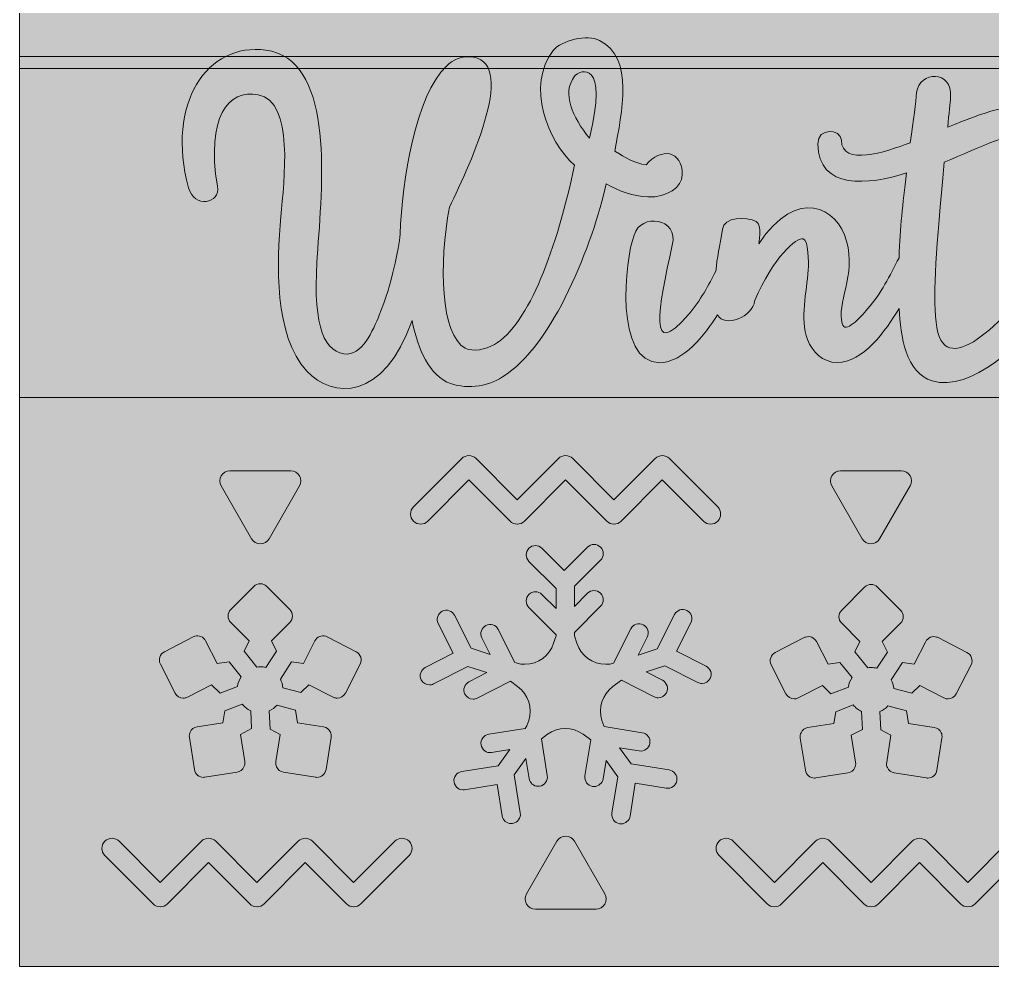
# Model space of a CAD drawing. Header units: inches. Extents: x 0 to 864, y 0 to 432.
# Drawn here: x 0 to 289.6, y 0 to 281.9 of the extents above; entities that cross this region are included whole.
import ezdxf

# ---------------------------------------------------------------- set-up
doc = ezdxf.new("R2010")
doc.units = ezdxf.units.IN
doc.header["$MEASUREMENT"] = 0
doc.layers.add('_U+0421_U+043B_U+043E_U+0439 1', color=7, linetype='Continuous')

# ---------------------------------------------------------------- blocks, each defined once
blk = doc.blocks.new('block 5')
at = {"layer": '_U+0421_U+043B_U+043E_U+0439 1', "true_color": 0x003a1e}
h = blk.add_hatch(color=118, dxfattribs=at)
h.dxf.hatch_style = 2
edge = h.paths.add_edge_path()
edge.add_spline(control_points=[(197.25, 235.66), (197.25, 242.99), (190.82, 243.87), (186.5, 238.6), (182.97, 239.16), (180.17, 240.7), (177.2, 242.74), (179.2, 254.34), (183.1, 270.39), (172.57, 275.65), (169.04, 277.57), (161.22, 275.7), (158.81, 272.61), (150.75, 262.19), (157.11, 245.65), (165.2, 238.49), (159.94, 213.93), (151.67, 191.16), (141.32, 185.12), (138.72, 183.69), (134.9, 182.87), (132.66, 184.05), (125.27, 187.97), (124.81, 209.2), (127.96, 226.04), (134.47, 239.45), (148.73, 270.42), (133.82, 270.77), (131.33, 270.85), (129.05, 269.91), (127.04, 268), (118, 259.41), (113.66, 234.01), (113.32, 217.99), (112.75, 213.58), (110.97, 203.22), (107.07, 193.87), (105.26, 189.48), (101.87, 181.47), (96.57, 182.37), (89.88, 183.6), (87.1, 192.03), (88.76, 213.63), (90.42, 235.46), (93.19, 270.08), (73.33, 272.76), (55.82, 275.12), (43.57, 256.87), (50.29, 231.8), (51.93, 225.67), (59.96, 226.96), (58.89, 232.27), (55.53, 252.67), (62.05, 261.27), (71.07, 259.49), (81.86, 257.35), (78.7, 233.98), (77.78, 223.27), (76.58, 209.45), (75.72, 187.86), (85.47, 177.25), (93.12, 168.92), (108.54, 168.33), (116.82, 192.33), (118.11, 185.77), (120.95, 177.13), (127.18, 173.96), (127.18, 173.96), (127.27, 173.91), (127.27, 173.91), (132.36, 171.73), (139.14, 172.4), (143.7, 175.49), (158.93, 184.72), (170.75, 215.63), (174.6, 232.96), (178.45, 230.68), (182.53, 229.4), (186.99, 229.06), (192.57, 228.91), (197.25, 231.93), (197.25, 235.66)], knot_values=[0, 0, 0, 0, 1, 1, 1, 2, 2, 2, 3, 3, 3, 4, 4, 4, 5, 5, 5, 6, 6, 6, 7, 7, 7, 8, 8, 8, 9, 9, 9, 10, 10, 10, 11, 11, 11, 12, 12, 12, 13, 13, 13, 14, 14, 14, 15, 15, 15, 16, 16, 16, 17, 17, 17, 18, 18, 18, 19, 19, 19, 20, 20, 20, 21, 21, 21, 22, 22, 22, 23, 23, 23, 24, 24, 24, 25, 25, 25, 26, 26, 26, 27, 27, 27, 27], degree=3, periodic=1)
edge = h.paths.add_edge_path()
edge.add_spline(control_points=[(165.2, 264.97), (166.85, 267.12), (175.45, 269.87), (169.59, 246.57), (164.55, 252.9), (161.28, 259.85), (165.2, 264.97)], knot_values=[0, 0, 0, 0, 1, 1, 1, 2, 2, 2, 2], degree=3, periodic=1)
h = blk.add_hatch(color=118, dxfattribs=at)
h.dxf.hatch_style = 2
edge = h.paths.add_edge_path()
edge.add_spline(control_points=[(385.6, 208.14), (380.14, 198.15), (376.28, 189.33), (367.99, 182.07), (365.95, 180.34), (364.66, 180.01), (364.12, 180.29), (363.29, 180.72), (362.36, 181.24), (362.74, 185.3), (363.39, 198.27), (368.64, 206.11), (364.18, 209.21), (360.44, 211.8), (353.96, 207.2), (351.52, 210.22), (357.54, 220.12), (354.92, 233.83), (345.71, 231.31), (338.08, 229.22), (336.73, 213.73), (343.24, 207.07), (335.71, 197.53), (323.15, 189.61), (318.7, 191.66), (316.79, 192.55), (314.03, 194.76), (314.7, 200.38), (322.4, 200.61), (333.24, 204.9), (332.95, 214.11), (332.49, 228.56), (310.45, 233.86), (304.39, 207.03), (293.04, 191.92), (274.63, 173.09), (272.74, 191.82), (271.83, 201.14), (272.74, 213.28), (275.17, 239.43), (285.42, 243.64), (298.13, 249.78), (298.07, 246.74), (298.42, 243.48), (304.07, 243.99), (305.9, 246.16), (308.46, 249.18), (304.5, 254.09), (301.14, 255.21), (295.62, 257.31), (286.97, 254.29), (276.23, 249.83), (276.59, 253.86), (276.99, 256.99), (277.1, 258.82), (277.64, 266.93), (267.81, 266.65), (266.98, 260.12), (266.73, 257.26), (266.03, 252.12), (265.09, 245.21), (257.47, 242.32), (244.83, 238.17), (244.57, 245.93), (244.37, 249.36), (237.54, 249.84), (237.54, 244.85), (237.82, 231.07), (252.65, 232.56), (263.94, 236.24), (262.78, 226.34), (262.07, 220.45), (261.75, 210.99), (258.93, 205.49), (256.48, 200.46), (252.4, 195.74), (250.17, 193.15), (245.63, 188.1), (244.81, 191.38), (243.07, 197.26), (249.02, 205.8), (246.13, 215.89), (243.37, 226.03), (231.46, 232.37), (219.99, 215.1), (220.74, 219.82), (220.06, 221.25), (219.23, 221.72), (216.35, 223.36), (209.53, 223.14), (209.19, 219.45), (208.51, 214.33), (207.5, 211.05), (207.24, 206.99), (205.23, 203.08), (202.52, 198.05), (199.15, 194.16), (186.85, 179.73), (190.15, 195.9), (194.25, 214.72), (196.34, 222.91), (184.84, 224.36), (182.9, 217.72), (180.09, 210.37), (177.02, 179.73), (190.46, 179.73), (197.48, 179.73), (204, 188.03), (207.76, 193.98), (209.72, 189.96), (218.38, 193.44), (218.75, 198.09), (224.21, 211.28), (231.33, 217.06), (233.22, 216.63), (234.84, 216.25), (234.83, 209.49), (234.72, 207.38), (234.31, 200.65), (232.1, 192.94), (234.54, 186.6), (235.87, 183), (239.03, 179.78), (243.28, 179.78), (251.08, 179.78), (257.73, 189.18), (261.74, 195.85), (262.21, 187.72), (263.76, 176.67), (271.56, 174.3), (283.25, 170.75), (298.31, 185.79), (304.73, 193.81), (307.31, 181.39), (327.49, 176.35), (348.92, 202.89), (350.4, 202.08), (351.61, 202.18), (353.46, 202.27), (352.51, 195.02), (351.3, 183.91), (354.19, 176.92), (355.69, 172.93), (358.27, 169.72), (362.49, 169.72), (374.72, 169.72), (385.07, 191.82), (390.24, 202.91), (393.4, 209.57), (386.85, 210.65), (385.6, 208.14)], knot_values=[0, 0, 0, 0, 1, 1, 1, 2, 2, 2, 3, 3, 3, 4, 4, 4, 5, 5, 5, 6, 6, 6, 7, 7, 7, 8, 8, 8, 9, 9, 9, 10, 10, 10, 11, 11, 11, 12, 12, 12, 13, 13, 13, 14, 14, 14, 15, 15, 15, 16, 16, 16, 17, 17, 17, 18, 18, 18, 19, 19, 19, 20, 20, 20, 21, 21, 21, 22, 22, 22, 23, 23, 23, 24, 24, 24, 25, 25, 25, 26, 26, 26, 27, 27, 27, 28, 28, 28, 29, 29, 29, 30, 30, 30, 31, 31, 31, 32, 32, 32, 33, 33, 33, 34, 34, 34, 35, 35, 35, 36, 36, 36, 37, 37, 37, 38, 38, 38, 39, 39, 39, 40, 40, 40, 41, 41, 41, 42, 42, 42, 43, 43, 43, 44, 44, 44, 45, 45, 45, 46, 46, 46, 47, 47, 47, 48, 48, 48, 49, 49, 49, 50, 50, 50, 50], degree=3, periodic=1)
edge = h.paths.add_edge_path()
edge.add_spline(control_points=[(314.9, 208.24), (317.82, 220.91), (324.03, 218.21), (324.57, 215.16), (325.57, 209.49), (318.68, 208.74), (314.9, 208.24)], knot_values=[0, 0, 0, 0, 1, 1, 1, 2, 2, 2, 2], degree=3, periodic=1)
at = {"layer": '_U+0421_U+043B_U+043E_U+0439 1', "lineweight": 0}
for points, knots in [([(197.25, 235.66), (197.25, 242.99), (190.82, 243.87), (186.5, 238.6), (182.97, 239.16), (180.17, 240.7), (177.2, 242.74), (179.2, 254.34), (183.1, 270.39), (172.57, 275.65), (169.04, 277.57), (161.22, 275.7), (158.81, 272.61), (150.75, 262.19), (157.11, 245.65), (165.2, 238.49), (159.94, 213.93), (151.67, 191.16), (141.32, 185.12), (138.72, 183.69), (134.9, 182.87), (132.66, 184.05), (125.27, 187.97), (124.81, 209.2), (127.96, 226.04), (134.47, 239.45), (148.73, 270.42), (133.82, 270.77), (131.33, 270.85), (129.05, 269.91), (127.04, 268), (118, 259.41), (113.66, 234.01), (113.32, 217.99), (112.75, 213.58), (110.97, 203.22), (107.07, 193.87), (105.26, 189.48), (101.87, 181.47), (96.57, 182.37), (89.88, 183.6), (87.1, 192.03), (88.76, 213.63), (90.42, 235.46), (93.19, 270.08), (73.33, 272.76), (55.82, 275.12), (43.57, 256.87), (50.29, 231.8), (51.93, 225.67), (59.96, 226.96), (58.89, 232.27), (55.53, 252.67), (62.05, 261.27), (71.07, 259.49), (81.86, 257.35), (78.7, 233.98), (77.78, 223.27), (76.58, 209.45), (75.72, 187.86), (85.47, 177.25), (93.12, 168.92), (108.54, 168.33), (116.82, 192.33), (118.11, 185.77), (120.95, 177.13), (127.18, 173.96), (127.18, 173.96), (127.27, 173.91), (127.27, 173.91), (132.36, 171.73), (139.14, 172.4), (143.7, 175.49), (158.93, 184.72), (170.75, 215.63), (174.6, 232.96), (178.45, 230.68), (182.53, 229.4), (186.99, 229.06), (192.57, 228.91), (197.25, 231.93), (197.25, 235.66)], [0, 0, 0, 0, 1, 1, 1, 2, 2, 2, 3, 3, 3, 4, 4, 4, 5, 5, 5, 6, 6, 6, 7, 7, 7, 8, 8, 8, 9, 9, 9, 10, 10, 10, 11, 11, 11, 12, 12, 12, 13, 13, 13, 14, 14, 14, 15, 15, 15, 16, 16, 16, 17, 17, 17, 18, 18, 18, 19, 19, 19, 20, 20, 20, 21, 21, 21, 22, 22, 22, 23, 23, 23, 24, 24, 24, 25, 25, 25, 26, 26, 26, 27, 27, 27, 27]), ([(165.2, 264.97), (166.85, 267.12), (175.45, 269.87), (169.59, 246.57), (164.55, 252.9), (161.28, 259.85), (165.2, 264.97)], [0, 0, 0, 0, 1, 1, 1, 2, 2, 2, 2]), ([(385.6, 208.14), (380.14, 198.15), (376.28, 189.33), (367.99, 182.07), (365.95, 180.34), (364.66, 180.01), (364.12, 180.29), (363.29, 180.72), (362.36, 181.24), (362.74, 185.3), (363.39, 198.27), (368.64, 206.11), (364.18, 209.21), (360.44, 211.8), (353.96, 207.2), (351.52, 210.22), (357.54, 220.12), (354.92, 233.83), (345.71, 231.31), (338.08, 229.22), (336.73, 213.73), (343.24, 207.07), (335.71, 197.53), (323.15, 189.61), (318.7, 191.66), (316.79, 192.55), (314.03, 194.76), (314.7, 200.38), (322.4, 200.61), (333.24, 204.9), (332.95, 214.11), (332.49, 228.56), (310.45, 233.86), (304.39, 207.03), (293.04, 191.92), (274.63, 173.09), (272.74, 191.82), (271.83, 201.14), (272.74, 213.28), (275.17, 239.43), (285.42, 243.64), (298.13, 249.78), (298.07, 246.74), (298.42, 243.48), (304.07, 243.99), (305.9, 246.16), (308.46, 249.18), (304.5, 254.09), (301.14, 255.21), (295.62, 257.31), (286.97, 254.29), (276.23, 249.83), (276.59, 253.86), (276.99, 256.99), (277.1, 258.82), (277.64, 266.93), (267.81, 266.65), (266.98, 260.12), (266.73, 257.26), (266.03, 252.12), (265.09, 245.21), (257.47, 242.32), (244.83, 238.17), (244.57, 245.93), (244.37, 249.36), (237.54, 249.84), (237.54, 244.85), (237.82, 231.07), (252.65, 232.56), (263.94, 236.24), (262.78, 226.34), (262.07, 220.45), (261.75, 210.99), (258.93, 205.49), (256.48, 200.46), (252.4, 195.74), (250.17, 193.15), (245.63, 188.1), (244.81, 191.38), (243.07, 197.26), (249.02, 205.8), (246.13, 215.89), (243.37, 226.03), (231.46, 232.37), (219.99, 215.1), (220.74, 219.82), (220.06, 221.25), (219.23, 221.72), (216.35, 223.36), (209.53, 223.14), (209.19, 219.45), (208.51, 214.33), (207.5, 211.05), (207.24, 206.99), (205.23, 203.08), (202.52, 198.05), (199.15, 194.16), (186.85, 179.73), (190.15, 195.9), (194.25, 214.72), (196.34, 222.91), (184.84, 224.36), (182.9, 217.72), (180.09, 210.37), (177.02, 179.73), (190.46, 179.73), (197.48, 179.73), (204, 188.03), (207.76, 193.98), (209.72, 189.96), (218.38, 193.44), (218.75, 198.09), (224.21, 211.28), (231.33, 217.06), (233.22, 216.63), (234.84, 216.25), (234.83, 209.49), (234.72, 207.38), (234.31, 200.65), (232.1, 192.94), (234.54, 186.6), (235.87, 183), (239.03, 179.78), (243.28, 179.78), (251.08, 179.78), (257.73, 189.18), (261.74, 195.85), (262.21, 187.72), (263.76, 176.67), (271.56, 174.3), (283.25, 170.75), (298.31, 185.79), (304.73, 193.81), (307.31, 181.39), (327.49, 176.35), (348.92, 202.89), (350.4, 202.08), (351.61, 202.18), (353.46, 202.27), (352.51, 195.02), (351.3, 183.91), (354.19, 176.92), (355.69, 172.93), (358.27, 169.72), (362.49, 169.72), (374.72, 169.72), (385.07, 191.82), (390.24, 202.91), (393.4, 209.57), (386.85, 210.65), (385.6, 208.14)], [0, 0, 0, 0, 1, 1, 1, 2, 2, 2, 3, 3, 3, 4, 4, 4, 5, 5, 5, 6, 6, 6, 7, 7, 7, 8, 8, 8, 9, 9, 9, 10, 10, 10, 11, 11, 11, 12, 12, 12, 13, 13, 13, 14, 14, 14, 15, 15, 15, 16, 16, 16, 17, 17, 17, 18, 18, 18, 19, 19, 19, 20, 20, 20, 21, 21, 21, 22, 22, 22, 23, 23, 23, 24, 24, 24, 25, 25, 25, 26, 26, 26, 27, 27, 27, 28, 28, 28, 29, 29, 29, 30, 30, 30, 31, 31, 31, 32, 32, 32, 33, 33, 33, 34, 34, 34, 35, 35, 35, 36, 36, 36, 37, 37, 37, 38, 38, 38, 39, 39, 39, 40, 40, 40, 41, 41, 41, 42, 42, 42, 43, 43, 43, 44, 44, 44, 45, 45, 45, 46, 46, 46, 47, 47, 47, 48, 48, 48, 49, 49, 49, 50, 50, 50, 50])]:
    blk.add_open_spline(points, degree=3, knots=knots, dxfattribs=at)

msp = doc.modelspace()

# ---------------------------------------------------------------- hatches: boundary and pattern name
at = {"layer": '_U+0421_U+043B_U+043E_U+0439 1', "true_color": 0xe8c792}
h = msp.add_hatch(color=31, dxfattribs=at)
h.dxf.hatch_style = 2
h.paths.add_polyline_path([(0, 432), (864, 432), (864, 0), (0, 0)])
at = {"layer": '_U+0421_U+043B_U+043E_U+0439 1', "true_color": 0xfff6e6}
h = msp.add_hatch(color=7, dxfattribs=at)
h.dxf.hatch_style = 2
h.paths.add_polyline_path([(0, 270.84), (864, 270.84), (864, 169.33), (0, 169.33)])

# ---------------------------------------------------------------- linework, layer by layer
at = {"layer": '_U+0421_U+043B_U+043E_U+0439 1', "lineweight": 0}
for points in [[(0, 432), (864, 432), (864, 0), (0, 0), (0, 432)], [(0, 270.84), (864, 270.84), (864, 169.33), (0, 169.33), (0, 270.84)], [(0, 267.33), (0, 0), (864, 0), (864, 267.33), (0, 267.33)]]:
    msp.add_lwpolyline(points, dxfattribs=at)
for points, knots in [([(117.25, 136.79), (117.25, 136.79), (131.6, 151.19), (131.6, 151.19), (132.19, 151.78), (132.97, 152.07), (133.74, 152.07), (134.52, 152.07), (135.3, 151.78), (135.89, 151.19), (135.89, 151.19), (148.13, 138.9), (148.13, 138.9), (148.13, 138.9), (160.37, 151.19), (160.37, 151.19), (160.96, 151.78), (161.74, 152.07), (162.52, 152.07), (163.3, 152.07), (164.08, 151.78), (164.67, 151.19), (164.67, 151.19), (176.91, 138.9), (176.91, 138.9), (176.91, 138.9), (189.15, 151.19), (189.15, 151.19), (189.74, 151.78), (190.52, 152.07), (191.29, 152.07), (192.07, 152.07), (192.85, 151.78), (193.44, 151.19), (193.44, 151.19), (207.78, 136.79), (207.78, 136.79), (208.95, 135.61), (208.95, 133.71), (207.78, 132.54), (207.19, 131.96), (206.42, 131.67), (205.66, 131.67), (204.89, 131.67), (204.12, 131.97), (203.53, 132.55), (203.53, 132.55), (191.29, 144.84), (191.29, 144.84), (191.29, 144.84), (179.06, 132.55), (179.06, 132.55), (178.47, 131.97), (177.7, 131.67), (176.93, 131.67), (176.92, 131.67), (176.91, 131.67), (176.91, 131.67), (176.9, 131.67), (176.89, 131.67), (176.89, 131.67), (176.12, 131.67), (175.35, 131.97), (174.76, 132.55), (174.76, 132.55), (162.52, 144.84), (162.52, 144.84), (162.52, 144.84), (150.28, 132.55), (150.28, 132.55), (149.7, 131.97), (148.93, 131.67), (148.16, 131.67), (148.15, 131.67), (148.14, 131.67), (148.13, 131.67), (148.12, 131.67), (148.12, 131.67), (148.11, 131.67), (147.34, 131.67), (146.57, 131.97), (145.98, 132.55), (145.98, 132.55), (133.75, 144.84), (133.75, 144.84), (133.75, 144.84), (121.51, 132.55), (121.51, 132.55), (120.92, 131.97), (120.15, 131.67), (119.38, 131.67), (118.61, 131.67), (117.85, 131.96), (117.26, 132.54), (116.09, 133.71), (116.08, 135.61), (117.25, 136.79)], [0, 0, 0, 0, 1, 1, 1, 2, 2, 2, 3, 3, 3, 4, 4, 4, 5, 5, 5, 6, 6, 6, 7, 7, 7, 8, 8, 8, 9, 9, 9, 10, 10, 10, 11, 11, 11, 12, 12, 12, 13, 13, 13, 14, 14, 14, 15, 15, 15, 16, 16, 16, 17, 17, 17, 18, 18, 18, 19, 19, 19, 20, 20, 20, 21, 21, 21, 22, 22, 22, 23, 23, 23, 24, 24, 24, 25, 25, 25, 26, 26, 26, 27, 27, 27, 28, 28, 28, 29, 29, 29, 30, 30, 30, 31, 31, 31, 32, 32, 32, 32]), ([(60.03, 146.07), (60.56, 147), (61.55, 147.57), (62.62, 147.57), (62.62, 147.57), (80.73, 147.57), (80.73, 147.57), (81.8, 147.57), (82.79, 147), (83.32, 146.07), (83.86, 145.14), (83.86, 144), (83.33, 143.07), (83.33, 143.07), (74.28, 127.33), (74.28, 127.33), (73.74, 126.4), (72.75, 125.83), (71.67, 125.83), (70.6, 125.83), (69.61, 126.4), (69.07, 127.33), (69.07, 127.33), (60.02, 143.07), (60.02, 143.07), (59.49, 144), (59.49, 145.14), (60.03, 146.07)], [0, 0, 0, 0, 1, 1, 1, 2, 2, 2, 3, 3, 3, 4, 4, 4, 5, 5, 5, 6, 6, 6, 7, 7, 7, 8, 8, 8, 9, 9, 9, 9]), ([(241.72, 146.07), (242.25, 147), (243.24, 147.57), (244.32, 147.57), (244.32, 147.57), (262.42, 147.57), (262.42, 147.57), (263.49, 147.57), (264.48, 147), (265.01, 146.07), (265.55, 145.14), (265.55, 144), (265.02, 143.07), (265.02, 143.07), (255.97, 127.33), (255.97, 127.33), (255.43, 126.4), (254.44, 125.83), (253.37, 125.83), (252.29, 125.83), (251.3, 126.4), (250.77, 127.33), (250.77, 127.33), (241.71, 143.07), (241.71, 143.07), (241.18, 144), (241.18, 145.14), (241.72, 146.07)], [0, 0, 0, 0, 1, 1, 1, 2, 2, 2, 3, 3, 3, 4, 4, 4, 5, 5, 5, 6, 6, 6, 7, 7, 7, 8, 8, 8, 9, 9, 9, 9]), ([(205.52, 85.74), (205.04, 84.79), (204.08, 84.24), (203.08, 84.24), (202.67, 84.24), (202.24, 84.34), (201.85, 84.54), (201.85, 84.54), (192.09, 89.54), (192.09, 89.54), (192.09, 89.54), (186.45, 87.69), (186.45, 87.69), (186.45, 87.69), (191.33, 85.2), (191.33, 85.2), (192.68, 84.51), (193.21, 82.85), (192.52, 81.5), (192.04, 80.55), (191.08, 80), (190.09, 80), (189.67, 80), (189.25, 80.1), (188.85, 80.3), (188.85, 80.3), (179.17, 85.25), (179.17, 85.25), (179.08, 85.16), (178.98, 85.07), (178.87, 85), (178.87, 85), (176.61, 83.34), (176.61, 83.34), (173.44, 81.03), (172.12, 76.97), (173.33, 73.23), (173.33, 73.23), (173.85, 71.63), (173.85, 71.63), (173.85, 71.63), (174.02, 71.4), (174.02, 71.4), (174.02, 71.4), (185.31, 69.6), (185.31, 69.6), (186.8, 69.37), (187.82, 67.96), (187.58, 66.46), (187.34, 64.96), (185.95, 63.95), (184.45, 64.18), (184.45, 64.18), (178.56, 65.12), (178.56, 65.12), (178.56, 65.12), (182.05, 60.3), (182.05, 60.3), (182.05, 60.3), (193.34, 58.5), (193.34, 58.5), (194.83, 58.26), (195.85, 56.86), (195.61, 55.36), (195.38, 53.86), (193.98, 52.84), (192.48, 53.08), (192.48, 53.08), (183.25, 54.55), (183.25, 54.55), (183.25, 54.55), (181.72, 44.8), (181.72, 44.8), (181.5, 43.45), (180.34, 42.48), (179.02, 42.48), (178.88, 42.48), (178.73, 42.49), (178.59, 42.52), (177.1, 42.75), (176.08, 44.16), (176.32, 45.66), (176.32, 45.66), (178.03, 56.51), (178.03, 56.51), (178.03, 56.51), (174.54, 61.34), (174.54, 61.34), (174.54, 61.34), (173.68, 55.9), (173.68, 55.9), (173.47, 54.55), (172.31, 53.58), (170.99, 53.58), (170.85, 53.58), (170.7, 53.6), (170.56, 53.62), (169.07, 53.86), (168.05, 55.26), (168.28, 56.76), (168.28, 56.76), (169.98, 67.49), (169.98, 67.49), (169.98, 67.49), (167.73, 69.14), (167.73, 69.14), (164.56, 71.45), (160.3, 71.45), (157.13, 69.14), (157.13, 69.14), (155.32, 67.81), (155.32, 67.81), (155.32, 67.81), (157.06, 56.83), (157.06, 56.83), (157.29, 55.34), (156.27, 53.93), (154.78, 53.69), (154.64, 53.67), (154.49, 53.66), (154.35, 53.66), (153.03, 53.66), (151.87, 54.62), (151.66, 55.98), (151.66, 55.98), (150.72, 61.89), (150.72, 61.89), (150.72, 61.89), (147.23, 57.07), (147.23, 57.07), (147.23, 57.07), (149.02, 45.73), (149.02, 45.73), (149.26, 44.24), (148.24, 42.83), (146.75, 42.59), (146.61, 42.57), (146.46, 42.56), (146.32, 42.56), (145, 42.56), (143.84, 43.52), (143.62, 44.87), (143.62, 44.87), (142.16, 54.14), (142.16, 54.14), (142.16, 54.14), (132.45, 52.6), (132.45, 52.6), (130.96, 52.37), (129.56, 53.38), (129.33, 54.88), (129.09, 56.38), (130.11, 57.78), (131.6, 58.02), (131.6, 58.02), (142.41, 59.74), (142.41, 59.74), (142.41, 59.74), (145.9, 64.56), (145.9, 64.56), (145.9, 64.56), (140.49, 63.7), (140.49, 63.7), (139, 63.47), (137.6, 64.49), (137.36, 65.98), (137.12, 67.48), (138.14, 68.89), (139.63, 69.12), (139.63, 69.12), (150.44, 70.84), (150.44, 70.84), (150.44, 70.84), (151.01, 71.63), (151.01, 71.63), (151.01, 71.63), (151.53, 73.22), (151.53, 73.22), (152.74, 76.96), (151.42, 81.03), (148.25, 83.34), (148.25, 83.34), (146.1, 84.92), (146.1, 84.92), (146.1, 84.92), (136.23, 79.87), (136.23, 79.87), (135.84, 79.67), (135.41, 79.57), (134.99, 79.57), (134, 79.57), (133.04, 80.12), (132.56, 81.07), (131.87, 82.42), (132.41, 84.07), (133.75, 84.76), (133.75, 84.76), (139.06, 87.48), (139.06, 87.48), (139.06, 87.48), (133.42, 89.32), (133.42, 89.32), (133.42, 89.32), (123.23, 84.11), (123.23, 84.11), (122.84, 83.91), (122.41, 83.81), (122, 83.81), (121, 83.81), (120.04, 84.36), (119.56, 85.31), (118.87, 86.66), (119.41, 88.31), (120.75, 89), (120.75, 89), (129.08, 93.26), (129.08, 93.26), (129.08, 93.26), (124.62, 102.06), (124.62, 102.06), (123.93, 103.41), (124.47, 105.06), (125.81, 105.75), (127.16, 106.43), (128.8, 105.9), (129.49, 104.55), (129.49, 104.55), (134.46, 94.75), (134.46, 94.75), (134.46, 94.75), (140.1, 92.91), (140.1, 92.91), (140.1, 92.91), (137.61, 97.81), (137.61, 97.81), (136.93, 99.16), (137.46, 100.82), (138.81, 101.51), (140.15, 102.19), (141.8, 101.66), (142.48, 100.31), (142.48, 100.31), (147.45, 90.51), (147.45, 90.51), (147.45, 90.51), (149.15, 89.96), (149.15, 89.96), (149.15, 89.96), (150.39, 89.96), (150.39, 89.96), (154.31, 89.96), (157.75, 92.47), (158.96, 96.21), (158.96, 96.21), (159.69, 98.47), (159.69, 98.47), (159.69, 98.47), (159.69, 98.76), (159.69, 98.76), (159.69, 98.76), (151.61, 106.87), (151.61, 106.87), (150.54, 107.94), (150.54, 109.68), (151.61, 110.75), (152.68, 111.83), (154.41, 111.83), (155.48, 110.75), (155.48, 110.75), (159.69, 106.52), (159.69, 106.52), (159.69, 106.52), (159.69, 112.48), (159.69, 112.48), (159.69, 112.48), (151.61, 120.6), (151.61, 120.6), (150.54, 121.67), (150.54, 123.4), (151.61, 124.48), (152.68, 125.55), (154.41, 125.55), (155.48, 124.48), (155.48, 124.48), (162.08, 117.84), (162.08, 117.84), (162.08, 117.84), (169.03, 124.82), (169.03, 124.82), (170.1, 125.89), (171.83, 125.89), (172.9, 124.82), (173.97, 123.75), (173.97, 122.01), (172.9, 120.94), (172.9, 120.94), (165.16, 113.17), (165.16, 113.17), (165.16, 113.17), (165.16, 107.21), (165.16, 107.21), (165.16, 107.21), (169.03, 111.1), (169.03, 111.1), (170.1, 112.17), (171.83, 112.17), (172.9, 111.1), (173.97, 110.03), (173.97, 108.29), (172.9, 107.22), (172.9, 107.22), (165.16, 99.44), (165.16, 99.44), (165.16, 99.44), (165.16, 98.47), (165.16, 98.47), (165.16, 98.47), (165.89, 96.21), (165.89, 96.21), (167.1, 92.47), (170.54, 89.96), (174.46, 89.96), (174.46, 89.96), (175.7, 89.96), (175.7, 89.96), (175.7, 89.96), (176.75, 90.3), (176.75, 90.3), (176.75, 90.3), (181.94, 100.53), (181.94, 100.53), (182.62, 101.88), (184.27, 102.41), (185.62, 101.73), (186.96, 101.04), (187.5, 99.39), (186.81, 98.03), (186.81, 98.03), (184.1, 92.7), (184.1, 92.7), (184.1, 92.7), (189.75, 94.54), (189.75, 94.54), (189.75, 94.54), (194.94, 104.77), (194.94, 104.77), (195.62, 106.12), (197.27, 106.65), (198.61, 105.97), (199.96, 105.28), (200.49, 103.63), (199.81, 102.28), (199.81, 102.28), (195.56, 93.91), (195.56, 93.91), (195.56, 93.91), (204.32, 89.43), (204.32, 89.43), (205.67, 88.75), (206.21, 87.09), (205.52, 85.74)], [0, 0, 0, 0, 1, 1, 1, 2, 2, 2, 3, 3, 3, 4, 4, 4, 5, 5, 5, 6, 6, 6, 7, 7, 7, 8, 8, 8, 9, 9, 9, 10, 10, 10, 11, 11, 11, 12, 12, 12, 13, 13, 13, 14, 14, 14, 15, 15, 15, 16, 16, 16, 17, 17, 17, 18, 18, 18, 19, 19, 19, 20, 20, 20, 21, 21, 21, 22, 22, 22, 23, 23, 23, 24, 24, 24, 25, 25, 25, 26, 26, 26, 27, 27, 27, 28, 28, 28, 29, 29, 29, 30, 30, 30, 31, 31, 31, 32, 32, 32, 33, 33, 33, 34, 34, 34, 35, 35, 35, 36, 36, 36, 37, 37, 37, 38, 38, 38, 39, 39, 39, 40, 40, 40, 41, 41, 41, 42, 42, 42, 43, 43, 43, 44, 44, 44, 45, 45, 45, 46, 46, 46, 47, 47, 47, 48, 48, 48, 49, 49, 49, 50, 50, 50, 51, 51, 51, 52, 52, 52, 53, 53, 53, 54, 54, 54, 55, 55, 55, 56, 56, 56, 57, 57, 57, 58, 58, 58, 59, 59, 59, 60, 60, 60, 61, 61, 61, 62, 62, 62, 63, 63, 63, 64, 64, 64, 65, 65, 65, 66, 66, 66, 67, 67, 67, 68, 68, 68, 69, 69, 69, 70, 70, 70, 71, 71, 71, 72, 72, 72, 73, 73, 73, 74, 74, 74, 75, 75, 75, 76, 76, 76, 77, 77, 77, 78, 78, 78, 79, 79, 79, 80, 80, 80, 81, 81, 81, 82, 82, 82, 83, 83, 83, 84, 84, 84, 85, 85, 85, 86, 86, 86, 87, 87, 87, 88, 88, 88, 89, 89, 89, 90, 90, 90, 91, 91, 91, 92, 92, 92, 93, 93, 93, 94, 94, 94, 95, 95, 95, 96, 96, 96, 97, 97, 97, 98, 98, 98, 99, 99, 99, 100, 100, 100, 101, 101, 101, 102, 102, 102, 103, 103, 103, 104, 104, 104, 105, 105, 105, 106, 106, 106, 107, 107, 107, 108, 108, 108, 109, 109, 109, 110, 110, 110, 111, 111, 111, 112, 112, 112, 113, 113, 113, 114, 114, 114, 115, 115, 115, 116, 116, 116, 117, 117, 117, 118, 118, 118, 119, 119, 119, 120, 120, 120, 120]), ([(66.84, 93.88), (66.84, 93.88), (68.33, 96.92), (68.33, 96.92), (68.33, 96.92), (62.89, 102.39), (62.89, 102.39), (61.82, 103.46), (61.82, 105.2), (62.89, 106.27), (62.89, 106.27), (69.72, 113.13), (69.72, 113.13), (70.79, 114.2), (72.52, 114.2), (73.58, 113.13), (73.58, 113.13), (80.42, 106.27), (80.42, 106.27), (81.48, 105.2), (81.48, 103.46), (80.42, 102.39), (80.42, 102.39), (74.97, 96.92), (74.97, 96.92), (74.97, 96.92), (76.49, 93.82), (76.49, 93.82), (76.49, 93.82), (73.36, 88.99), (73.36, 88.99), (72.8, 89.14), (72.21, 89.22), (71.61, 89.22), (71.28, 89.22), (70.95, 89.19), (70.63, 89.15), (70.63, 89.15), (66.84, 93.88), (66.84, 93.88)], [0, 0, 0, 0, 1, 1, 1, 2, 2, 2, 3, 3, 3, 4, 4, 4, 5, 5, 5, 6, 6, 6, 7, 7, 7, 8, 8, 8, 9, 9, 9, 10, 10, 10, 11, 11, 11, 12, 12, 12, 13, 13, 13, 13]), ([(248.62, 93.66), (248.62, 93.66), (250.11, 96.7), (250.11, 96.7), (250.11, 96.7), (244.67, 102.17), (244.67, 102.17), (243.6, 103.24), (243.6, 104.98), (244.67, 106.05), (244.67, 106.05), (251.5, 112.92), (251.5, 112.92), (252.57, 113.99), (254.3, 113.99), (255.36, 112.92), (255.36, 112.92), (262.2, 106.05), (262.2, 106.05), (263.26, 104.98), (263.26, 103.24), (262.2, 102.17), (262.2, 102.17), (256.75, 96.7), (256.75, 96.7), (256.75, 96.7), (258.27, 93.6), (258.27, 93.6), (258.27, 93.6), (255.13, 88.78), (255.13, 88.78), (254.58, 88.92), (253.99, 89.01), (253.39, 89.01), (253.06, 89.01), (252.73, 88.98), (252.41, 88.93), (252.41, 88.93), (248.62, 93.66), (248.62, 93.66)], [0, 0, 0, 0, 1, 1, 1, 2, 2, 2, 3, 3, 3, 4, 4, 4, 5, 5, 5, 6, 6, 6, 7, 7, 7, 8, 8, 8, 9, 9, 9, 10, 10, 10, 11, 11, 11, 12, 12, 12, 13, 13, 13, 13]), ([(43.12, 93.72), (43.12, 93.72), (51.72, 98.12), (51.72, 98.12), (51.72, 98.12), (51.72, 98.13), (51.73, 98.13), (51.87, 98.2), (52.01, 98.25), (52.16, 98.3), (53.41, 98.69), (54.79, 98.14), (55.4, 96.93), (55.4, 96.93), (58.82, 90.19), (58.82, 90.19), (58.82, 90.19), (62.36, 90.71), (62.36, 90.71), (62.36, 90.71), (65.96, 86.22), (65.96, 86.22), (65.4, 85.38), (65.02, 84.42), (64.87, 83.38), (64.87, 83.38), (59.7, 81.4), (59.7, 81.4), (59.7, 81.4), (57.18, 83.87), (57.18, 83.87), (57.18, 83.87), (49.99, 80.19), (49.99, 80.19), (49.99, 80.19), (49.99, 80.18), (49.99, 80.18), (49.69, 80.03), (49.38, 79.94), (49.06, 79.9), (48.96, 79.89), (48.85, 79.89), (48.75, 79.89), (47.75, 79.89), (46.79, 80.43), (46.31, 81.38), (46.31, 81.38), (41.92, 90.03), (41.92, 90.03), (41.24, 91.38), (41.77, 93.03), (43.12, 93.72)], [0, 0, 0, 0, 1, 1, 1, 2, 2, 2, 3, 3, 3, 4, 4, 4, 5, 5, 5, 6, 6, 6, 7, 7, 7, 8, 8, 8, 9, 9, 9, 10, 10, 10, 11, 11, 11, 12, 12, 12, 13, 13, 13, 14, 14, 14, 15, 15, 15, 16, 16, 16, 17, 17, 17, 17]), ([(87.9, 96.93), (88.51, 98.14), (89.89, 98.69), (91.14, 98.3), (91.29, 98.25), (91.43, 98.2), (91.57, 98.13), (91.58, 98.13), (91.58, 98.12), (91.58, 98.12), (91.58, 98.12), (100.18, 93.72), (100.18, 93.72), (101.53, 93.03), (102.06, 91.38), (101.38, 90.03), (101.38, 90.03), (96.99, 81.38), (96.99, 81.38), (96.51, 80.43), (95.55, 79.89), (94.55, 79.89), (94.45, 79.89), (94.34, 79.89), (94.24, 79.9), (93.92, 79.94), (93.61, 80.03), (93.31, 80.18), (93.31, 80.18), (93.31, 80.19), (93.31, 80.19), (93.31, 80.19), (86.12, 83.87), (86.12, 83.87), (86.12, 83.87), (83.74, 81.54), (83.74, 81.54), (83.74, 81.54), (78.39, 82.99), (78.39, 82.99), (78.31, 83.91), (78.05, 84.77), (77.64, 85.55), (77.64, 85.55), (80.99, 90.7), (80.99, 90.7), (80.99, 90.7), (84.48, 90.19), (84.48, 90.19), (84.48, 90.19), (87.9, 96.93), (87.9, 96.93)], [0, 0, 0, 0, 1, 1, 1, 2, 2, 2, 3, 3, 3, 4, 4, 4, 5, 5, 5, 6, 6, 6, 7, 7, 7, 8, 8, 8, 9, 9, 9, 10, 10, 10, 11, 11, 11, 12, 12, 12, 13, 13, 13, 14, 14, 14, 15, 15, 15, 16, 16, 16, 17, 17, 17, 17]), ([(224.9, 93.51), (224.9, 93.51), (233.5, 97.91), (233.5, 97.91), (233.51, 97.91), (233.51, 97.91), (233.51, 97.91), (233.65, 97.99), (233.8, 98.04), (233.94, 98.08), (235.19, 98.47), (236.57, 97.92), (237.18, 96.71), (237.18, 96.71), (240.6, 89.98), (240.6, 89.98), (240.6, 89.98), (244.14, 90.49), (244.14, 90.49), (244.14, 90.49), (247.74, 86.01), (247.74, 86.01), (247.18, 85.17), (246.8, 84.21), (246.65, 83.17), (246.65, 83.17), (241.48, 81.19), (241.48, 81.19), (241.48, 81.19), (238.96, 83.65), (238.96, 83.65), (238.96, 83.65), (231.77, 79.98), (231.77, 79.98), (231.77, 79.97), (231.77, 79.97), (231.77, 79.97), (231.47, 79.82), (231.16, 79.73), (230.84, 79.69), (230.74, 79.68), (230.63, 79.67), (230.53, 79.67), (229.53, 79.67), (228.57, 80.22), (228.09, 81.17), (228.09, 81.17), (223.7, 89.82), (223.7, 89.82), (223.02, 91.17), (223.55, 92.82), (224.9, 93.51)], [0, 0, 0, 0, 1, 1, 1, 2, 2, 2, 3, 3, 3, 4, 4, 4, 5, 5, 5, 6, 6, 6, 7, 7, 7, 8, 8, 8, 9, 9, 9, 10, 10, 10, 11, 11, 11, 12, 12, 12, 13, 13, 13, 14, 14, 14, 15, 15, 15, 16, 16, 16, 17, 17, 17, 17]), ([(269.68, 96.71), (270.29, 97.92), (271.67, 98.47), (272.92, 98.08), (273.07, 98.04), (273.21, 97.99), (273.35, 97.91), (273.36, 97.91), (273.36, 97.91), (273.36, 97.91), (273.36, 97.91), (281.96, 93.51), (281.96, 93.51), (283.31, 92.82), (283.84, 91.17), (283.16, 89.82), (283.16, 89.82), (278.77, 81.17), (278.77, 81.17), (278.29, 80.22), (277.33, 79.67), (276.33, 79.67), (276.23, 79.67), (276.12, 79.68), (276.02, 79.69), (275.71, 79.73), (275.39, 79.82), (275.09, 79.97), (275.09, 79.97), (275.09, 79.97), (275.09, 79.97), (275.09, 79.97), (267.9, 83.65), (267.9, 83.65), (267.9, 83.65), (265.52, 81.32), (265.52, 81.32), (265.52, 81.32), (260.17, 82.78), (260.17, 82.78), (260.09, 83.7), (259.83, 84.56), (259.43, 85.34), (259.43, 85.34), (262.77, 90.48), (262.77, 90.48), (262.77, 90.48), (266.26, 89.98), (266.26, 89.98), (266.26, 89.98), (269.68, 96.71), (269.68, 96.71)], [0, 0, 0, 0, 1, 1, 1, 2, 2, 2, 3, 3, 3, 4, 4, 4, 5, 5, 5, 6, 6, 6, 7, 7, 7, 8, 8, 8, 9, 9, 9, 10, 10, 10, 11, 11, 11, 12, 12, 12, 13, 13, 13, 14, 14, 14, 15, 15, 15, 16, 16, 16, 17, 17, 17, 17]), ([(67.03, 61.01), (67.12, 60.44), (67.03, 59.9), (66.81, 59.42), (66.43, 58.62), (65.69, 58.01), (64.75, 57.87), (64.75, 57.87), (64.75, 57.87), (64.75, 57.87), (64.75, 57.87), (55.21, 56.35), (55.21, 56.35), (55.06, 56.32), (54.92, 56.31), (54.78, 56.31), (53.46, 56.31), (52.3, 57.28), (52.08, 58.63), (52.08, 58.63), (50.57, 68.21), (50.57, 68.21), (50.48, 68.77), (50.57, 69.32), (50.79, 69.8), (51.16, 70.6), (51.91, 71.2), (52.84, 71.35), (52.84, 71.35), (52.84, 71.35), (52.84, 71.35), (52.84, 71.35), (60.54, 72.58), (60.54, 72.58), (60.54, 72.58), (61.14, 76.08), (61.14, 76.08), (61.14, 76.08), (66.32, 78.06), (66.32, 78.06), (66.98, 77.24), (67.84, 76.58), (68.81, 76.14), (68.81, 76.14), (69.07, 70.82), (69.07, 70.82), (69.07, 70.82), (65.75, 69.07), (65.75, 69.07), (65.75, 69.07), (67.03, 61.01), (67.03, 61.01)], [0, 0, 0, 0, 1, 1, 1, 2, 2, 2, 3, 3, 3, 4, 4, 4, 5, 5, 5, 6, 6, 6, 7, 7, 7, 8, 8, 8, 9, 9, 9, 10, 10, 10, 11, 11, 11, 12, 12, 12, 13, 13, 13, 14, 14, 14, 15, 15, 15, 16, 16, 16, 17, 17, 17, 17]), ([(74.56, 70.64), (74.56, 70.64), (74.29, 76.08), (74.29, 76.08), (75.19, 76.47), (76, 77.06), (76.65, 77.78), (76.65, 77.78), (82.13, 76.29), (82.13, 76.29), (82.13, 76.29), (82.76, 72.58), (82.76, 72.58), (82.76, 72.58), (90.46, 71.35), (90.46, 71.35), (90.46, 71.35), (90.46, 71.35), (90.46, 71.35), (91.39, 71.2), (92.14, 70.6), (92.51, 69.8), (92.73, 69.32), (92.82, 68.77), (92.73, 68.21), (92.73, 68.21), (91.22, 58.63), (91.22, 58.63), (91.01, 57.28), (89.84, 56.31), (88.52, 56.31), (88.38, 56.31), (88.24, 56.32), (88.09, 56.35), (88.09, 56.35), (78.55, 57.87), (78.55, 57.87), (78.55, 57.87), (78.55, 57.87), (78.55, 57.87), (77.62, 58.01), (76.87, 58.62), (76.5, 59.42), (76.27, 59.9), (76.19, 60.44), (76.28, 61.01), (76.28, 61.01), (77.55, 69.07), (77.55, 69.07), (77.55, 69.07), (74.56, 70.64), (74.56, 70.64)], [0, 0, 0, 0, 1, 1, 1, 2, 2, 2, 3, 3, 3, 4, 4, 4, 5, 5, 5, 6, 6, 6, 7, 7, 7, 8, 8, 8, 9, 9, 9, 10, 10, 10, 11, 11, 11, 12, 12, 12, 13, 13, 13, 14, 14, 14, 15, 15, 15, 16, 16, 16, 17, 17, 17, 17]), ([(248.81, 60.79), (248.9, 60.23), (248.81, 59.68), (248.59, 59.2), (248.21, 58.4), (247.47, 57.8), (246.54, 57.65), (246.54, 57.65), (246.53, 57.65), (246.53, 57.65), (246.53, 57.65), (236.99, 56.13), (236.99, 56.13), (236.85, 56.11), (236.7, 56.1), (236.56, 56.1), (235.24, 56.1), (234.08, 57.06), (233.86, 58.42), (233.86, 58.42), (232.35, 68), (232.35, 68), (232.26, 68.56), (232.35, 69.11), (232.57, 69.59), (232.94, 70.39), (233.69, 70.99), (234.62, 71.14), (234.62, 71.14), (234.62, 71.14), (234.62, 71.14), (234.62, 71.14), (242.32, 72.36), (242.32, 72.36), (242.32, 72.36), (242.92, 75.86), (242.92, 75.86), (242.92, 75.86), (248.1, 77.85), (248.1, 77.85), (248.77, 77.02), (249.62, 76.37), (250.59, 75.92), (250.59, 75.92), (250.85, 70.6), (250.85, 70.6), (250.85, 70.6), (247.53, 68.85), (247.53, 68.85), (247.53, 68.85), (248.81, 60.79), (248.81, 60.79)], [0, 0, 0, 0, 1, 1, 1, 2, 2, 2, 3, 3, 3, 4, 4, 4, 5, 5, 5, 6, 6, 6, 7, 7, 7, 8, 8, 8, 9, 9, 9, 10, 10, 10, 11, 11, 11, 12, 12, 12, 13, 13, 13, 14, 14, 14, 15, 15, 15, 16, 16, 16, 17, 17, 17, 17]), ([(256.34, 70.43), (256.34, 70.43), (256.07, 75.87), (256.07, 75.87), (256.98, 76.26), (257.78, 76.84), (258.43, 77.57), (258.43, 77.57), (263.91, 76.08), (263.91, 76.08), (263.91, 76.08), (264.55, 72.36), (264.55, 72.36), (264.55, 72.36), (272.24, 71.14), (272.24, 71.14), (272.24, 71.14), (272.24, 71.14), (272.24, 71.14), (273.17, 70.99), (273.92, 70.39), (274.29, 69.59), (274.51, 69.11), (274.6, 68.56), (274.51, 68), (274.51, 68), (273, 58.42), (273, 58.42), (272.79, 57.06), (271.62, 56.1), (270.3, 56.1), (270.16, 56.1), (270.02, 56.11), (269.87, 56.13), (269.87, 56.13), (260.33, 57.65), (260.33, 57.65), (260.33, 57.65), (260.33, 57.65), (260.33, 57.65), (259.4, 57.8), (258.65, 58.4), (258.28, 59.2), (258.05, 59.68), (257.97, 60.23), (258.06, 60.79), (258.06, 60.79), (259.33, 68.85), (259.33, 68.85), (259.33, 68.85), (256.34, 70.43), (256.34, 70.43)], [0, 0, 0, 0, 1, 1, 1, 2, 2, 2, 3, 3, 3, 4, 4, 4, 5, 5, 5, 6, 6, 6, 7, 7, 7, 8, 8, 8, 9, 9, 9, 10, 10, 10, 11, 11, 11, 12, 12, 12, 13, 13, 13, 14, 14, 14, 15, 15, 15, 16, 16, 16, 17, 17, 17, 17]), ([(115.94, 33.05), (115.94, 33.05), (101.6, 18.65), (101.6, 18.65), (101.01, 18.06), (100.24, 17.77), (99.47, 17.77), (99.46, 17.77), (99.45, 17.77), (99.45, 17.77), (99.44, 17.77), (99.43, 17.77), (99.42, 17.77), (98.65, 17.77), (97.88, 18.06), (97.3, 18.65), (97.3, 18.65), (85.06, 30.94), (85.06, 30.94), (85.06, 30.94), (72.82, 18.65), (72.82, 18.65), (72.24, 18.06), (71.46, 17.77), (70.69, 17.77), (70.69, 17.77), (70.68, 17.77), (70.67, 17.77), (70.66, 17.77), (70.66, 17.77), (70.65, 17.77), (69.88, 17.77), (69.11, 18.06), (68.52, 18.65), (68.52, 18.65), (56.28, 30.94), (56.28, 30.94), (56.28, 30.94), (44.05, 18.65), (44.05, 18.65), (43.46, 18.06), (42.69, 17.77), (41.92, 17.77), (41.91, 17.77), (41.91, 17.77), (41.9, 17.77), (41.89, 17.77), (41.88, 17.77), (41.88, 17.77), (41.1, 17.77), (40.33, 18.06), (39.75, 18.65), (39.75, 18.65), (25.41, 33.05), (25.41, 33.05), (24.24, 34.23), (24.24, 36.12), (25.42, 37.29), (26.59, 38.46), (28.49, 38.46), (29.66, 37.29), (29.66, 37.29), (41.9, 24.99), (41.9, 24.99), (41.9, 24.99), (54.14, 37.29), (54.14, 37.29), (54.73, 37.88), (55.51, 38.17), (56.28, 38.17), (57.06, 38.17), (57.84, 37.88), (58.43, 37.29), (58.43, 37.29), (70.67, 24.99), (70.67, 24.99), (70.67, 24.99), (82.91, 37.29), (82.91, 37.29), (83.5, 37.88), (84.28, 38.17), (85.06, 38.17), (85.84, 38.17), (86.62, 37.88), (87.21, 37.29), (87.21, 37.29), (99.45, 24.99), (99.45, 24.99), (99.45, 24.99), (111.69, 37.29), (111.69, 37.29), (112.85, 38.46), (114.75, 38.46), (115.93, 37.29), (117.1, 36.13), (117.11, 34.23), (115.94, 33.05)], [0, 0, 0, 0, 1, 1, 1, 2, 2, 2, 3, 3, 3, 4, 4, 4, 5, 5, 5, 6, 6, 6, 7, 7, 7, 8, 8, 8, 9, 9, 9, 10, 10, 10, 11, 11, 11, 12, 12, 12, 13, 13, 13, 14, 14, 14, 15, 15, 15, 16, 16, 16, 17, 17, 17, 18, 18, 18, 19, 19, 19, 20, 20, 20, 21, 21, 21, 22, 22, 22, 23, 23, 23, 24, 24, 24, 25, 25, 25, 26, 26, 26, 27, 27, 27, 28, 28, 28, 29, 29, 29, 30, 30, 30, 31, 31, 31, 32, 32, 32, 32]), ([(174.17, 18.61), (173.63, 17.69), (172.64, 17.12), (171.57, 17.12), (171.57, 17.12), (153.51, 17.12), (153.51, 17.12), (152.44, 17.12), (151.45, 17.69), (150.92, 18.61), (150.38, 19.54), (150.38, 20.68), (150.91, 21.61), (150.91, 21.61), (159.94, 37.32), (159.94, 37.32), (160.48, 38.25), (161.47, 38.82), (162.54, 38.82), (163.62, 38.82), (164.61, 38.25), (165.14, 37.32), (165.14, 37.32), (174.17, 21.61), (174.17, 21.61), (174.71, 20.68), (174.7, 19.54), (174.17, 18.61)], [0, 0, 0, 0, 1, 1, 1, 2, 2, 2, 3, 3, 3, 4, 4, 4, 5, 5, 5, 6, 6, 6, 7, 7, 7, 8, 8, 8, 9, 9, 9, 9]), ([(298.7, 33.05), (298.7, 33.05), (284.35, 18.65), (284.35, 18.65), (283.77, 18.06), (283, 17.77), (282.23, 17.77), (282.22, 17.77), (282.21, 17.77), (282.21, 17.77), (282.2, 17.77), (282.19, 17.77), (282.18, 17.77), (281.41, 17.77), (280.65, 18.06), (280.06, 18.65), (280.06, 18.65), (267.82, 30.94), (267.82, 30.94), (267.82, 30.94), (255.58, 18.65), (255.58, 18.65), (255, 18.06), (254.23, 17.77), (253.46, 17.77), (253.45, 17.77), (253.44, 17.77), (253.43, 17.77), (253.42, 17.77), (253.42, 17.77), (253.41, 17.77), (252.64, 17.77), (251.87, 18.06), (251.28, 18.65), (251.28, 18.65), (239.04, 30.94), (239.04, 30.94), (239.04, 30.94), (226.81, 18.65), (226.81, 18.65), (226.22, 18.06), (225.45, 17.77), (224.68, 17.77), (224.67, 17.77), (224.66, 17.77), (224.66, 17.77), (224.65, 17.77), (224.64, 17.77), (224.64, 17.77), (223.87, 17.77), (223.1, 18.06), (222.51, 18.65), (222.51, 18.65), (208.17, 33.05), (208.17, 33.05), (207, 34.23), (207, 36.13), (208.18, 37.29), (209.35, 38.46), (211.25, 38.46), (212.42, 37.29), (212.42, 37.29), (224.66, 25), (224.66, 25), (224.66, 25), (236.9, 37.29), (236.9, 37.29), (237.49, 37.88), (238.27, 38.17), (239.04, 38.17), (239.82, 38.17), (240.6, 37.88), (241.19, 37.29), (241.19, 37.29), (253.43, 24.99), (253.43, 24.99), (253.43, 24.99), (265.67, 37.29), (265.67, 37.29), (266.26, 37.88), (267.04, 38.17), (267.82, 38.17), (268.6, 38.17), (269.38, 37.88), (269.97, 37.29), (269.97, 37.29), (282.21, 25), (282.21, 25), (282.21, 25), (294.44, 37.29), (294.44, 37.29), (295.61, 38.46), (297.51, 38.46), (298.69, 37.29), (299.86, 36.13), (299.87, 34.23), (298.7, 33.05)], [0, 0, 0, 0, 1, 1, 1, 2, 2, 2, 3, 3, 3, 4, 4, 4, 5, 5, 5, 6, 6, 6, 7, 7, 7, 8, 8, 8, 9, 9, 9, 10, 10, 10, 11, 11, 11, 12, 12, 12, 13, 13, 13, 14, 14, 14, 15, 15, 15, 16, 16, 16, 17, 17, 17, 18, 18, 18, 19, 19, 19, 20, 20, 20, 21, 21, 21, 22, 22, 22, 23, 23, 23, 24, 24, 24, 25, 25, 25, 26, 26, 26, 27, 27, 27, 28, 28, 28, 29, 29, 29, 30, 30, 30, 31, 31, 31, 32, 32, 32, 32])]:
    msp.add_open_spline(points, degree=3, knots=knots, dxfattribs=at)

# ---------------------------------------------------------------- block references
at = {"layer": '_U+0421_U+043B_U+043E_U+0439 1'}
msp.add_blockref('block 5', (0, 0), dxfattribs=at)

doc.saveas('drawing.dxf')
